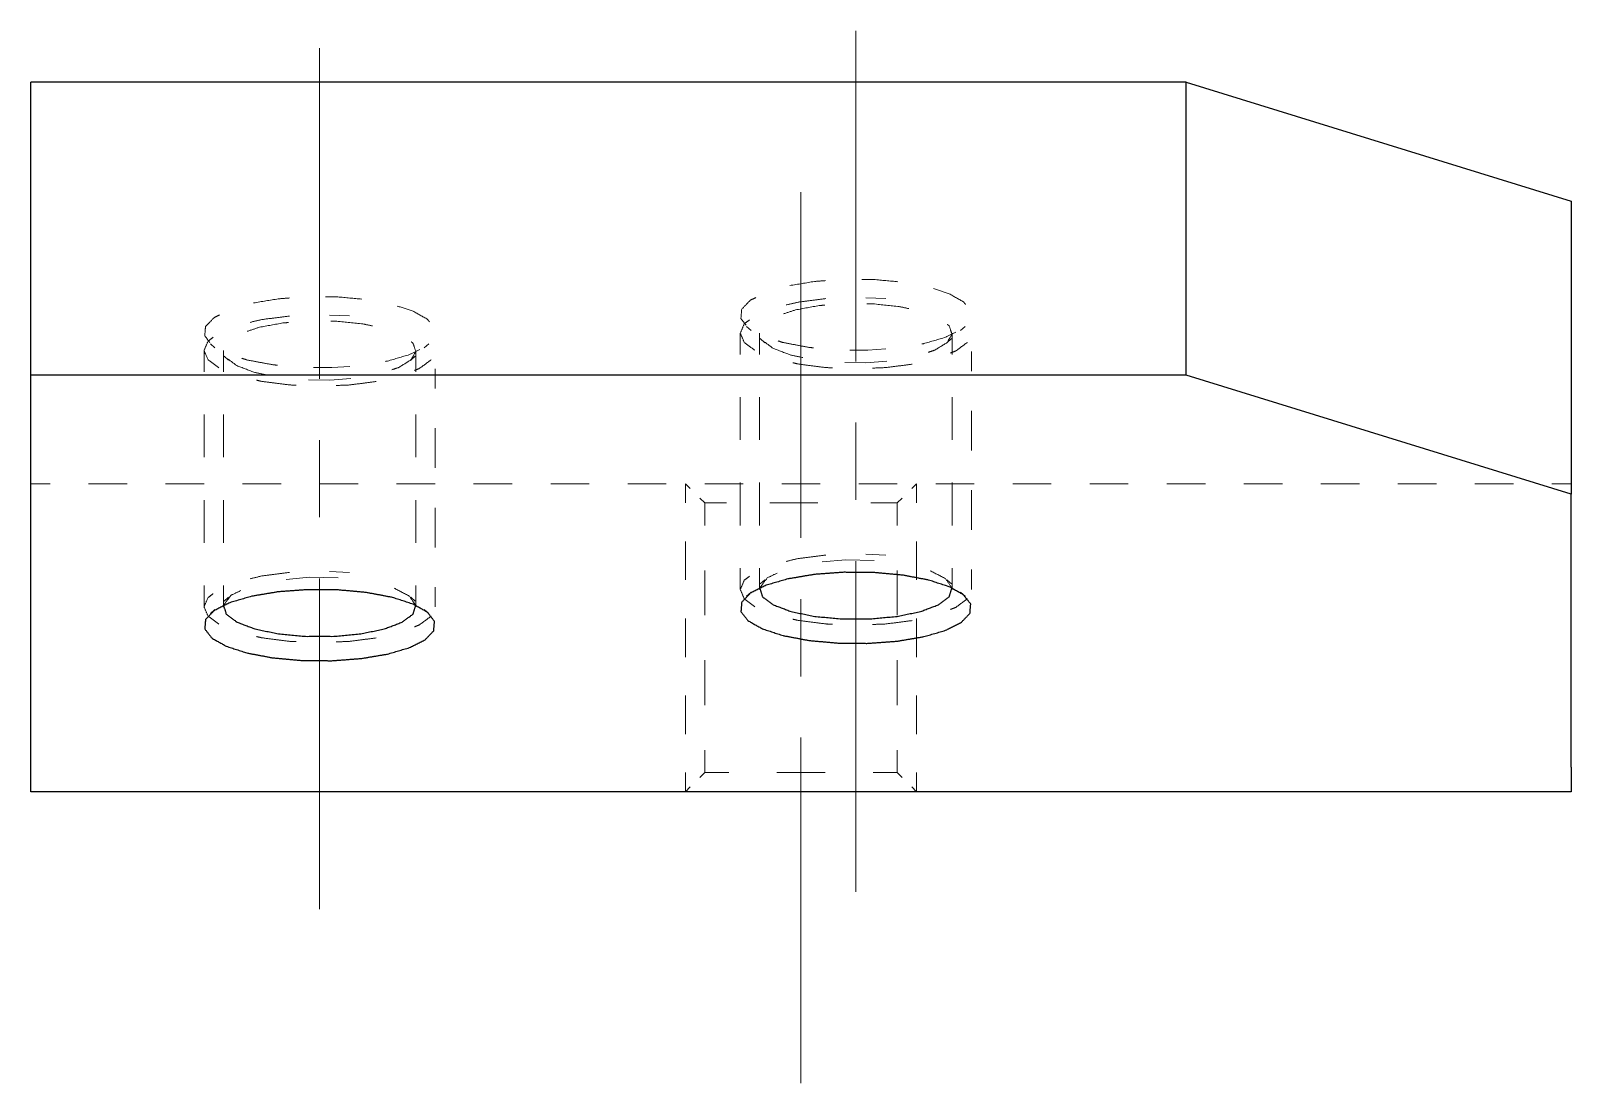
# Model space of a CAD drawing. Header units: millimetres. Extents: x 0 to 420, y 0 to 297.
# Drawn here: x 299.36 to 339.36, y 159.09 to 186.41 of the extents above; entities that cross this region are included whole.
import ezdxf

# ---------------------------------------------------------------- set-up
doc = ezdxf.new("R2010")
doc.units = ezdxf.units.MM
doc.layers.add('1', color=7, linetype='Continuous', true_color=0xffffff)

msp = doc.modelspace()

# ---------------------------------------------------------------- linework, layer by layer
at = {"layer": '1', "color": 30, "linetype": 'Continuous', "lineweight": 25}
for p, q in [((329.361, 185.076), (299.361, 185.076)), ((299.361, 177.467), (299.361, 185.076)), ((329.361, 185.076), (339.361, 181.986)), ((329.361, 177.467), (329.361, 185.076)), ((339.361, 181.986), (339.361, 174.377)), ((299.361, 167.288), (299.361, 177.467)), ((329.361, 177.467), (299.361, 177.467)), ((339.361, 174.377), (329.361, 177.467)), ((339.361, 167.288), (339.361, 174.377)), ((339.361, 166.652), (299.361, 166.652))]:
    msp.add_line(p, q, dxfattribs=at)
at = {"layer": '1', "color": 43, "linetype": 'Continuous', "lineweight": 18}
for p, q in [((321.561, 179.458), (321.042, 179.479)), ((307.638, 179.007), (307.118, 179.028)), ((317.785, 178.008), (317.785, 178.562)), ((317.948, 178.737), (318.066, 178.63)), ((318.285, 178.562), (318.285, 178.008)), ((318.302, 178.418), (318.42, 178.311)), ((323.149, 178.311), (323.267, 178.418)), ((323.285, 178.008), (323.285, 178.562)), ((323.504, 178.63), (323.622, 178.737)), ((303.861, 177.556), (303.861, 178.111)), ((304.024, 178.285), (304.142, 178.179)), ((304.361, 178.111), (304.361, 177.556)), ((309.361, 177.556), (309.361, 178.111)), ((309.58, 178.179), (309.698, 178.285)), ((320.629, 178.12), (321.099, 178.116)), ((321.099, 178.116), (321.568, 178.151)), ((323.785, 177.572), (323.785, 178.087)), ((304.379, 177.966), (304.497, 177.86)), ((306.705, 177.668), (307.176, 177.665)), ((307.176, 177.665), (307.645, 177.699)), ((309.226, 177.86), (309.344, 177.966)), ((309.861, 177.12), (309.861, 177.636)), ((321.047, 177.794), (320.498, 177.801)), ((321.594, 177.837), (321.047, 177.794)), ((307.123, 177.343), (306.575, 177.349)), ((307.67, 177.386), (307.123, 177.343)), ((317.785, 175.788), (317.785, 176.898)), ((318.285, 176.898), (318.285, 175.788)), ((323.285, 175.788), (323.285, 176.898)), ((303.861, 175.337), (303.861, 176.447)), ((304.361, 176.447), (304.361, 175.337)), ((309.361, 175.337), (309.361, 176.447)), ((323.785, 175.511), (323.785, 176.541)), ((309.861, 175.06), (309.861, 176.09)), ((299.361, 174.652), (299.861, 174.652)), ((300.861, 174.652), (301.861, 174.652)), ((302.861, 174.652), (303.861, 174.652)), ((304.861, 174.652), (305.861, 174.652)), ((306.861, 174.652), (307.861, 174.652)), ((308.861, 174.652), (309.861, 174.652)), ((310.861, 174.652), (311.861, 174.652)), ((312.861, 174.652), (313.861, 174.652)), ((314.861, 174.652), (315.861, 174.652)), ((316.361, 174.652), (316.361, 174.152)), ((316.361, 174.652), (316.361, 174.152)), ((316.361, 174.652), (316.486, 174.527)), ((316.861, 174.652), (317.861, 174.652)), ((317.785, 173.569), (317.785, 174.679)), ((318.285, 174.679), (318.285, 173.569)), ((318.861, 174.652), (319.861, 174.652)), ((320.861, 174.652), (321.861, 174.652)), ((322.236, 174.527), (322.361, 174.652)), ((322.361, 174.652), (322.361, 174.152)), ((322.361, 174.652), (322.361, 174.152)), ((322.861, 174.652), (323.861, 174.652)), ((323.285, 173.569), (323.285, 174.679)), ((323.785, 173.45), (323.785, 174.481)), ((324.861, 174.652), (325.861, 174.652)), ((326.861, 174.652), (327.861, 174.652)), ((328.861, 174.652), (329.861, 174.652)), ((330.861, 174.652), (331.861, 174.652)), ((332.861, 174.652), (333.861, 174.652)), ((334.861, 174.652), (335.861, 174.652)), ((336.861, 174.652), (337.861, 174.652)), ((338.861, 174.652), (339.361, 174.652)), ((303.861, 173.118), (303.861, 174.228)), ((304.361, 174.228), (304.361, 173.118)), ((309.361, 173.118), (309.361, 174.228)), ((309.861, 172.999), (309.861, 174.029)), ((316.736, 174.277), (316.861, 174.152)), ((316.861, 174.152), (316.861, 173.569)), ((318.55, 174.152), (319.113, 174.152)), ((319.113, 174.152), (319.8, 174.152)), ((321.861, 174.152), (321.986, 174.277)), ((321.861, 173.569), (321.861, 174.152)), ((316.361, 173.152), (316.361, 172.152)), ((316.361, 173.152), (316.361, 172.152)), ((321.561, 172.8), (321.042, 172.822)), ((322.361, 173.152), (322.361, 172.152)), ((322.361, 173.152), (322.361, 172.152)), ((316.861, 172.402), (316.861, 171.235)), ((317.785, 171.905), (317.785, 172.46)), ((318.285, 172.46), (318.285, 171.905)), ((320.523, 172.673), (319.915, 172.619)), ((321.264, 172.66), (320.523, 172.673)), ((321.861, 171.235), (321.861, 172.402)), ((323.285, 171.905), (323.285, 172.46)), ((323.785, 171.905), (323.785, 172.42)), ((303.861, 171.454), (303.861, 172.008)), ((304.361, 172.008), (304.361, 171.454)), ((306.599, 172.222), (305.992, 172.168)), ((307.341, 172.209), (306.599, 172.222)), ((307.638, 172.349), (307.118, 172.37)), ((309.361, 171.454), (309.361, 172.008)), ((318.42, 172.156), (318.302, 172.05)), ((323.267, 172.05), (323.149, 172.156)), ((304.497, 171.705), (304.379, 171.598)), ((309.344, 171.598), (309.226, 171.705)), ((309.861, 171.454), (309.861, 171.969)), ((318.066, 171.837), (317.948, 171.731)), ((323.622, 171.731), (323.504, 171.837)), ((304.142, 171.386), (304.024, 171.279)), ((309.698, 171.279), (309.58, 171.386)), ((316.361, 171.152), (316.361, 170.152)), ((316.361, 171.152), (316.361, 170.152)), ((322.361, 171.152), (322.361, 170.152)), ((322.361, 171.152), (322.361, 170.152)), ((316.861, 170.069), (316.861, 168.902)), ((321.861, 168.902), (321.861, 170.069)), ((316.361, 169.152), (316.361, 168.152)), ((316.361, 169.152), (316.361, 168.152)), ((322.361, 169.152), (322.361, 168.152)), ((322.361, 169.152), (322.361, 168.152)), ((316.861, 167.735), (316.861, 167.152)), ((321.861, 167.152), (321.861, 167.735)), ((316.361, 167.152), (316.361, 166.652)), ((316.361, 167.152), (316.361, 166.652)), ((316.861, 167.152), (316.736, 167.027)), ((321.986, 167.027), (321.861, 167.152)), ((322.361, 167.152), (322.361, 166.652)), ((322.361, 167.152), (322.361, 166.652)), ((316.486, 166.777), (316.361, 166.652)), ((322.361, 166.652), (322.236, 166.777))]:
    msp.add_line(p, q, dxfattribs=at)
at = {"layer": '1', "color": 252, "linetype": 'Continuous', "lineweight": 18}
for p, q in [((320.785, 174.23), (320.785, 176.237)), ((306.861, 173.779), (306.861, 175.786)), ((319.361, 171.655), (319.361, 169.649))]:
    msp.add_line(p, q, dxfattribs=at)
for points, knots in [([(320.785, 177.824), (320.785, 184.824), (320.785, 186.411)], [0, 0, 0.815122, 1, 1]), ([(306.861, 177.373), (306.861, 184.372), (306.861, 185.96)], [0, 0, 0.815122, 1, 1]), ([(319.361, 182.218), (319.361, 180.63), (319.361, 173.243)], [0, 0, 0.176877, 1, 1]), ([(320.785, 164.056), (320.785, 165.644), (320.785, 172.643)], [0, 0, 0.184878, 1, 1]), ([(306.861, 163.605), (306.861, 165.192), (306.861, 172.192)], [0, 0, 0.184878, 1, 1]), ([(319.361, 168.061), (319.361, 162.261), (319.361, 159.086)], [0, 0, 0.646246, 1, 1])]:
    msp.add_open_spline(points, degree=1, knots=knots, dxfattribs=at)
at = {"layer": '1', "color": 43, "linetype": 'Continuous', "lineweight": 18}
for points, knots in [([(320.001, 179.925), (319.709, 179.903), (319.07, 179.796)], [0, 0, 0.311379, 1, 1]), ([(321.879, 179.896), (321.253, 179.954), (320.941, 179.956)], [0, 0, 0.668053, 1, 1]), ([(323.634, 179.307), (323.585, 179.37), (323.211, 179.583), (322.801, 179.716)], [0, 0, 0.084807, 0.541872, 1, 1]), ([(306.078, 179.474), (305.785, 179.452), (305.146, 179.345)], [0, 0, 0.311392, 1, 1]), ([(307.956, 179.445), (307.33, 179.502), (307.017, 179.505)], [0, 0, 0.668061, 1, 1]), ([(309.711, 178.856), (309.662, 178.919), (309.288, 179.132), (308.878, 179.265)], [0, 0, 0.084803, 0.541855, 1, 1]), ([(318.186, 179.486), (318.044, 179.415), (317.822, 179.183), (317.801, 178.941), (317.935, 178.768)], [0, 0, 0.168615, 0.510034, 0.768017, 1, 1]), ([(318.906, 179.061), (319.22, 179.165), (319.833, 179.277), (319.976, 179.288)], [0, 0, 0.30182, 0.869437, 1, 1]), ([(320.003, 179.457), (319.285, 179.365), (318.978, 179.292)], [0, 0, 0.696311, 1, 1]), ([(321.071, 179.324), (321.234, 179.322), (321.909, 179.252), (322.159, 179.198)], [0, 0, 0.148032, 0.766165, 1, 1]), ([(304.262, 179.035), (304.12, 178.963), (303.898, 178.731), (303.878, 178.489), (304.012, 178.317)], [0, 0, 0.168623, 0.510054, 0.768033, 1, 1]), ([(304.982, 178.61), (305.297, 178.714), (305.909, 178.825), (306.052, 178.837)], [0, 0, 0.301832, 0.869419, 1, 1]), ([(306.079, 179.006), (305.361, 178.914), (305.054, 178.841)], [0, 0, 0.69633, 1, 1]), ([(307.148, 178.873), (307.31, 178.871), (307.985, 178.801), (308.236, 178.747)], [0, 0, 0.148032, 0.766161, 1, 1]), ([(318.024, 178.904), (317.887, 178.802), (317.785, 178.562), (317.887, 178.322), (318.165, 178.115)], [0, 0, 0.164358, 0.415195, 0.666031, 1, 1]), ([(304.1, 178.453), (303.963, 178.351), (303.861, 178.111), (303.963, 177.871), (304.242, 177.663)], [0, 0, 0.164368, 0.415202, 0.666035, 1, 1]), ([(322.5, 178.28), (322.549, 178.288), (323.117, 178.455), (323.384, 178.59)], [0, 0, 0.052854, 0.681794, 1, 1]), ([(323.161, 178.787), (323.208, 178.752), (323.283, 178.533), (323.155, 178.317), (322.835, 178.12), (322.664, 178.064)], [0, 0, 0.053833, 0.264375, 0.493341, 0.835395, 1, 1]), ([(308.576, 177.828), (308.625, 177.837), (309.193, 178.003), (309.461, 178.138)], [0, 0, 0.052855, 0.681787, 1, 1]), ([(309.238, 178.336), (309.285, 178.301), (309.359, 178.082), (309.232, 177.866), (308.912, 177.669), (308.74, 177.612)], [0, 0, 0.053818, 0.264385, 0.493346, 0.835412, 1, 1]), ([(319.41, 177.926), (319.077, 177.998), (318.632, 178.17), (318.408, 178.337)], [0, 0, 0.310262, 0.745129, 1, 1]), ([(318.768, 178.359), (318.897, 178.317), (319.565, 178.191), (319.69, 178.179)], [0, 0, 0.144457, 0.866736, 1, 1]), ([(323.247, 178.044), (323.383, 178.099), (323.683, 178.322)], [0, 0, 0.280794, 1, 1]), ([(305.487, 177.475), (305.154, 177.547), (304.708, 177.718), (304.485, 177.886)], [0, 0, 0.310257, 0.745136, 1, 1]), ([(304.845, 177.908), (304.974, 177.866), (305.642, 177.74), (305.767, 177.728)], [0, 0, 0.144445, 0.866732, 1, 1]), ([(309.324, 177.593), (309.459, 177.648), (309.759, 177.871)], [0, 0, 0.280765, 1, 1]), ([(319.149, 177.792), (319.285, 177.76), (320.008, 177.667), (320.179, 177.66)], [0, 0, 0.134088, 0.835637, 1, 1]), ([(321.218, 177.653), (321.561, 177.667), (322.252, 177.755)], [0, 0, 0.330383, 1, 1]), ([(305.226, 177.34), (305.361, 177.308), (306.085, 177.216), (306.256, 177.209)], [0, 0, 0.134071, 0.835634, 1, 1]), ([(307.294, 177.202), (307.638, 177.216), (308.328, 177.304)], [0, 0, 0.330403, 1, 1]), ([(316.861, 174.152), (316.969, 174.152), (317.424, 174.152)], [0, 0, 0.190836, 1, 1]), ([(321.174, 174.152), (321.324, 174.152), (321.861, 174.152)], [0, 0, 0.217752, 1, 1]), ([(320.003, 172.8), (319.285, 172.708), (318.978, 172.635)], [0, 0, 0.696309, 1, 1]), ([(306.079, 172.348), (305.361, 172.256), (305.054, 172.184)], [0, 0, 0.696328, 1, 1]), ([(318.024, 172.247), (317.887, 172.145), (317.785, 171.905), (317.887, 171.665), (318.165, 171.457)], [0, 0, 0.164364, 0.4152, 0.666026, 1, 1]), ([(318.738, 172.327), (318.486, 172.208), (318.288, 171.943)], [0, 0, 0.457761, 1, 1]), ([(323.282, 171.943), (323.111, 172.188), (322.718, 172.392)], [0, 0, 0.402036, 1, 1]), ([(304.1, 171.796), (303.963, 171.694), (303.861, 171.454), (303.963, 171.214), (304.242, 171.006)], [0, 0, 0.16437, 0.415196, 0.666032, 1, 1]), ([(304.815, 171.876), (304.562, 171.757), (304.364, 171.492)], [0, 0, 0.457729, 1, 1]), ([(309.358, 171.492), (309.188, 171.736), (308.794, 171.941)], [0, 0, 0.402055, 1, 1]), ([(323.247, 171.387), (323.383, 171.441), (323.683, 171.665)], [0, 0, 0.280794, 1, 1]), ([(309.324, 170.936), (309.459, 170.99), (309.759, 171.214)], [0, 0, 0.280761, 1, 1]), ([(319.149, 171.134), (319.285, 171.102), (320.008, 171.01), (320.179, 171.003)], [0, 0, 0.134088, 0.835637, 1, 1]), ([(321.218, 170.996), (321.561, 171.01), (322.252, 171.098)], [0, 0, 0.330384, 1, 1]), ([(305.226, 170.683), (305.361, 170.651), (306.085, 170.558), (306.256, 170.551)], [0, 0, 0.134073, 0.835634, 1, 1]), ([(307.294, 170.544), (307.638, 170.558), (308.328, 170.647)], [0, 0, 0.330404, 1, 1]), ([(317.486, 167.152), (317.258, 167.152), (316.861, 167.152)], [0, 0, 0.364995, 1, 1]), ([(319.986, 167.152), (319.717, 167.152), (318.736, 167.152)], [0, 0, 0.215422, 1, 1]), ([(321.861, 167.152), (321.76, 167.152), (321.236, 167.152)], [0, 0, 0.162119, 1, 1])]:
    msp.add_open_spline(points, degree=1, knots=knots, dxfattribs=at)
at = {"layer": '1', "color": 30, "linetype": 'Continuous', "lineweight": 25}
for points, knots in [([(320.47, 172.351), (321.253, 172.345), (322.004, 172.276), (322.672, 172.15), (323.211, 171.975), (323.585, 171.762), (323.768, 171.527), (323.748, 171.285), (323.526, 171.053), (323.117, 170.846), (322.549, 170.68), (321.861, 170.564), (321.099, 170.507), (320.316, 170.514), (319.565, 170.582), (318.897, 170.709), (318.358, 170.884), (317.984, 171.097), (317.801, 171.332), (317.822, 171.574), (318.044, 171.806), (318.453, 172.013), (319.021, 172.179), (319.709, 172.295), (320.47, 172.351)], [0, 0, 0.059425, 0.116662, 0.168253, 0.211295, 0.243943, 0.26657, 0.284998, 0.309385, 0.344158, 0.389083, 0.442045, 0.5, 0.559425, 0.616662, 0.668254, 0.711297, 0.743943, 0.76657, 0.784998, 0.809385, 0.844158, 0.889081, 0.942045, 1, 1]), ([(306.547, 171.9), (307.33, 171.894), (308.081, 171.825), (308.749, 171.699), (309.288, 171.523), (309.662, 171.311), (309.845, 171.075), (309.824, 170.833), (309.602, 170.601), (309.193, 170.395), (308.625, 170.228), (307.937, 170.113), (307.176, 170.056), (306.393, 170.062), (305.642, 170.131), (304.974, 170.257), (304.435, 170.433), (304.061, 170.646), (303.878, 170.881), (303.898, 171.123), (304.12, 171.355), (304.529, 171.561), (305.097, 171.728), (305.785, 171.844), (306.547, 171.9)], [0, 0, 0.059423, 0.116662, 0.168252, 0.211295, 0.243942, 0.266569, 0.284996, 0.309383, 0.344157, 0.389081, 0.442043, 0.5, 0.559425, 0.616662, 0.668253, 0.711295, 0.743943, 0.766569, 0.784996, 0.809384, 0.844156, 0.889081, 0.942043, 1, 1]), ([(318.288, 171.943), (318.359, 171.718), (318.64, 171.508), (319.105, 171.333), (319.716, 171.207), (320.418, 171.141), (321.152, 171.141), (321.854, 171.207), (322.464, 171.333), (322.93, 171.508), (323.21, 171.718), (323.282, 171.943)], [0, 0, 0.042593, 0.105586, 0.19505, 0.307117, 0.433993, 0.566003, 0.692883, 0.80495, 0.894414, 0.957406, 1, 1]), ([(304.364, 171.492), (304.436, 171.266), (304.716, 171.057), (305.182, 170.881), (305.792, 170.755), (306.494, 170.689), (307.228, 170.689), (307.93, 170.755), (308.541, 170.881), (309.006, 171.057), (309.287, 171.266), (309.358, 171.492)], [0, 0, 0.042592, 0.105586, 0.195047, 0.307114, 0.433991, 0.566006, 0.692883, 0.80495, 0.894414, 0.957408, 1, 1])]:
    msp.add_open_spline(points, degree=1, knots=knots, dxfattribs=at)
for points in [[(299.361, 166.652), (299.361, 167.288)], [(339.361, 167.288), (339.361, 166.652)]]:
    msp.add_open_spline(points, degree=1, dxfattribs=at)

doc.saveas('drawing.dxf')
